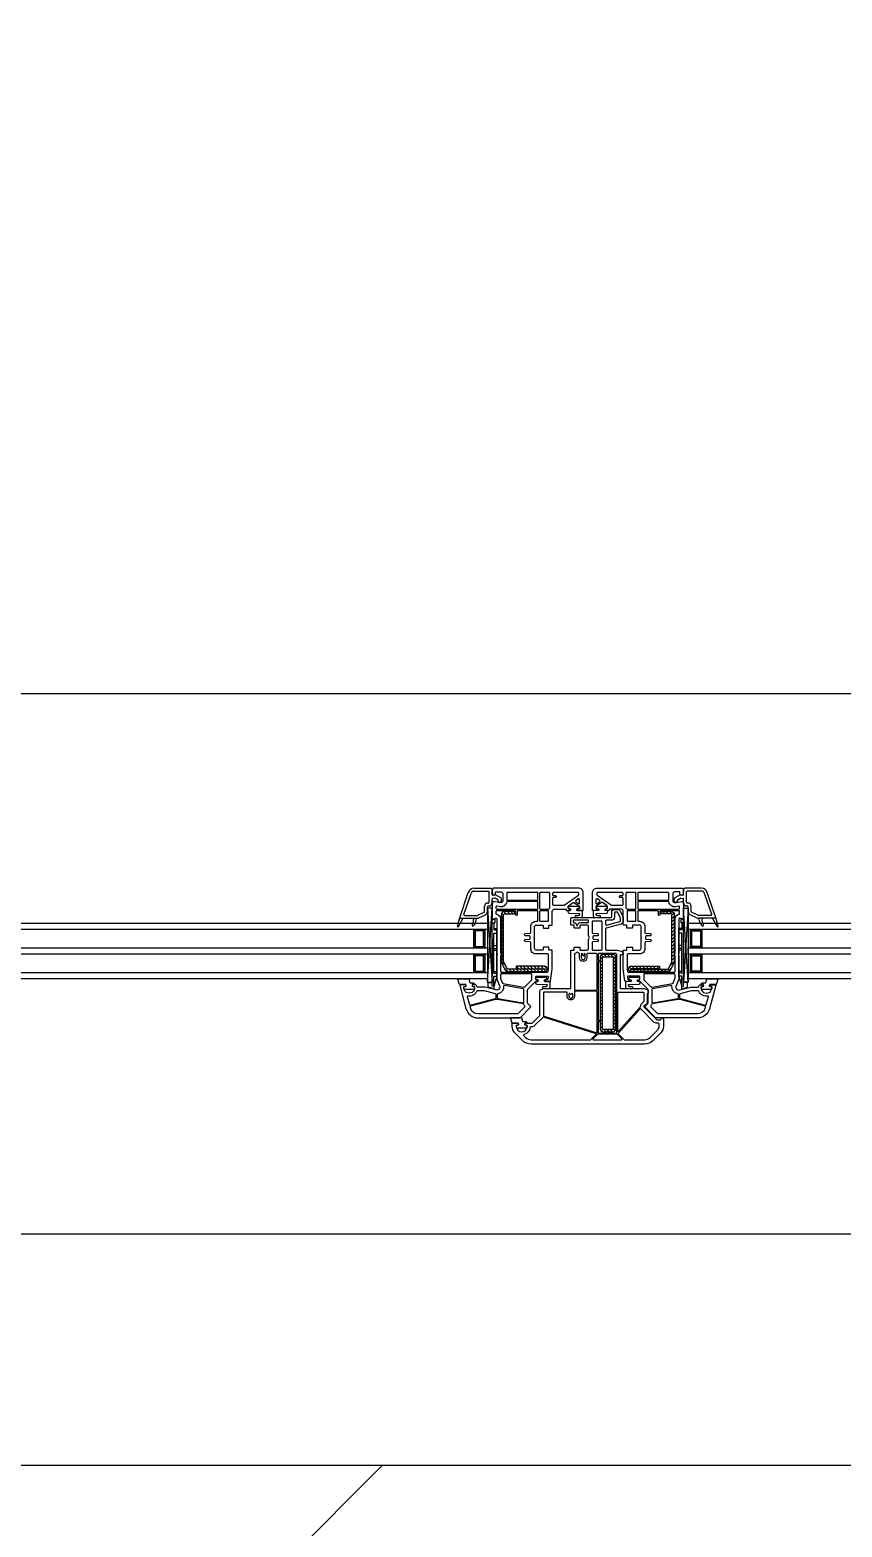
# Model space of a CAD drawing. Header units: millimetres. Extents: x 53645 to 137188, y 78097 to 135533.
# Drawn here: x 80582 to 81108, y 87313 to 88283 of the extents above; entities that cross this region are included whole.
import ezdxf

# ---------------------------------------------------------------- set-up
doc = ezdxf.new("R2010")
doc.units = ezdxf.units.MM
doc.layers.add('GP-POKRITIE1', color=7, linetype='Continuous', lineweight=9)

# ---------------------------------------------------------------- blocks, each defined once
blk = doc.blocks.new('3432')
at = {"color": 0}
for p, q in [((1758.69, 3004.89), (1764.26, 3021.28)), ((1761.44, 3007.05), (1766.06, 3020.67)), ((1767.95, 3022.09), (1777.28, 3022.09)), ((1768.04, 3023.99), (1778.93, 3023.99)), ((1777.78, 3014.89), (1777.78, 3021.59)), ((1778.93, 3023.99), (1779.68, 3023.24)), ((1779.68, 3019.95), (1779.68, 3023.24)), ((1779.68, 3014.59), (1779.68, 3016.91)), ((1781.33, 3017.62), (1780.09, 3017.4)), ((1781.88, 3019.74), (1780.27, 3019.46)), ((1783.43, 3016.54), (1781.67, 3017.56)), ((1785.43, 3017.69), (1781.88, 3019.74)), ((1785.68, 3015.64), (1785.68, 3017.26)), ((1897.68, 3015.64), (1897.68, 3017.26)), ((1897.93, 3017.69), (1901.48, 3019.74)), ((1899.93, 3016.54), (1901.69, 3017.56)), ((1901.48, 3019.74), (1903.09, 3019.46)), ((1902.03, 3017.62), (1903.26, 3017.4)), ((1904.43, 3023.99), (1903.68, 3023.24)), ((1903.68, 3019.95), (1903.68, 3023.24)), ((1903.68, 3014.59), (1903.68, 3016.91)), ((1915.31, 3023.99), (1904.43, 3023.99)), ((1905.58, 3014.89), (1905.58, 3021.59)), ((1915.4, 3022.09), (1906.08, 3022.09)), ((1921.92, 3007.05), (1917.3, 3020.67)), ((1924.66, 3004.89), (1919.1, 3021.28)), ((1770.34, 3006.44), (1774.5, 3008.46)), ((1774.78, 3008.91), (1774.78, 3012.29)), ((1776.68, 3008.91), (1776.68, 3011.99)), ((1776.7, 2963.16), (1779.69, 3011.17)), ((1776.7, 3011.17), (1779.69, 2963.16)), ((1776.88, 3014.39), (1777.28, 3014.39)), ((1777.18, 3012.49), (1777.58, 3012.49)), ((1783.68, 3015.64), (1783.68, 3016.11)), ((1787.16, 3006.71), (1785.97, 3007.89)), ((1788.8, 3007.32), (1787.33, 3008.8)), ((1791.06, 3007.32), (1789.56, 3008.82)), ((1793.33, 3007.32), (1791.83, 3008.82)), ((1794.16, 3008.76), (1794.09, 3008.82)), ((1889.2, 3008.76), (1889.27, 3008.82)), ((1890.03, 3007.32), (1891.53, 3008.82)), ((1892.29, 3007.32), (1893.79, 3008.82)), ((1894.55, 3007.32), (1896.03, 3008.8)), ((1896.2, 3006.71), (1897.39, 3007.89)), ((1899.68, 3015.64), (1899.68, 3016.11)), ((1906.66, 2963.16), (1903.67, 3011.17)), ((1906.66, 3011.17), (1903.67, 2963.16)), ((1906.18, 3012.49), (1905.78, 3012.49)), ((1906.48, 3014.39), (1906.08, 3014.39)), ((1906.68, 3008.91), (1906.68, 3011.99)), ((1908.58, 3008.91), (1908.58, 3012.29)), ((1913.01, 3006.44), (1908.86, 3008.46)), ((1757.25, 2999.5), (1758.69, 3004.87)), ((1757.98, 2999.2), (1760.98, 3004.49)), ((1758.68, 3004.79), (1758.68, 3004.79)), ((1758.98, 3004.49), (1770.13, 3004.49)), ((1761.91, 3006.39), (1770.13, 3006.39)), ((1768.7, 2997.28), (1767.7, 2997.28)), ((1767.79, 3004.32), (1767.79, 3004.49)), ((1768.7, 2996.28), (1768.7, 2997.28)), ((1769.2, 2997.28), (1769.2, 2996.28)), ((1769.23, 3002.47), (1769.59, 3004.49)), ((1770.2, 2997.28), (1770.2, 2996.28)), ((1771.18, 3004.74), (1775.33, 3006.75)), ((1771.2, 2997.28), (1771.2, 2996.28)), ((1772.2, 2997.28), (1772.2, 2996.28)), ((1773.2, 2997.28), (1773.2, 2996.28)), ((1774.2, 2997.28), (1775.2, 2997.28)), ((1774.2, 2996.28), (1774.2, 2997.28)), ((1779.68, 3003.6), (1781.38, 3004.06)), ((1779.68, 2960.64), (1779.68, 3003.6)), ((1779.68, 3001.66), (1781.38, 3001.66)), ((1780.88, 3001.66), (1780.88, 2996.96)), ((1780.88, 2997.96), (1782.68, 2997.96)), ((1781.38, 3004.06), (1781.38, 3001.66)), ((1782.68, 2966.96), (1782.68, 2997.96)), ((1787.16, 3004.44), (1785.66, 3005.94)), ((1787.16, 3002.18), (1785.66, 3003.68)), ((1787.16, 2999.92), (1785.66, 3001.42)), ((1787.16, 2997.65), (1785.66, 2999.15)), ((1896.2, 3004.44), (1897.7, 3005.94)), ((1896.2, 3002.18), (1897.7, 3003.68)), ((1896.2, 2999.92), (1897.7, 3001.42)), ((1896.2, 2997.65), (1897.7, 2999.15)), ((1900.68, 2966.96), (1900.68, 2997.96)), ((1902.48, 2997.96), (1900.68, 2997.96)), ((1901.98, 3004.06), (1901.98, 3001.66)), ((1903.68, 3003.6), (1901.98, 3004.06)), ((1903.68, 3001.66), (1901.98, 3001.66)), ((1902.48, 3001.66), (1902.48, 2996.96)), ((1903.68, 2960.64), (1903.68, 3003.6)), ((1912.18, 3004.74), (1908.03, 3006.75)), ((1909.14, 2997.28), (1908.14, 2997.28)), ((1909.14, 2996.28), (1909.14, 2997.28)), ((1910.14, 2997.28), (1910.14, 2996.28)), ((1911.14, 2997.28), (1911.14, 2996.28)), ((1912.14, 2997.28), (1912.14, 2996.28)), ((1913.14, 2997.28), (1913.14, 2996.28)), ((1921.45, 3006.39), (1913.23, 3006.39)), ((1924.38, 3004.49), (1913.23, 3004.49)), ((1914.13, 3002.47), (1913.77, 3004.49)), ((1914.14, 2997.28), (1914.14, 2996.28)), ((1914.64, 2997.28), (1915.64, 2997.28)), ((1914.64, 2996.28), (1914.64, 2997.28)), ((1915.57, 3004.32), (1915.57, 3004.49)), ((1925.37, 2999.2), (1922.38, 3004.49)), ((1926.11, 2999.5), (1924.67, 3004.87)), ((1924.68, 3004.79), (1924.68, 3004.79)), ((1768.7, 2996.28), (1767.7, 2996.28)), ((1768.7, 2996.28), (1767.7, 2996.28)), ((1768.7, 2995.28), (1767.7, 2995.28)), ((1768.7, 2994.28), (1767.7, 2994.28)), ((1768.7, 2993.28), (1767.7, 2993.28)), ((1768.7, 2992.28), (1767.7, 2992.28)), ((1768.7, 2991.28), (1767.7, 2991.28)), ((1768.7, 2990.28), (1767.7, 2990.28)), ((1768.7, 2989.28), (1767.7, 2989.28)), ((1768.7, 2988.28), (1767.7, 2988.28)), ((1774.2, 2996.28), (1775.2, 2996.28)), ((1774.2, 2996.28), (1775.2, 2996.28)), ((1774.2, 2995.28), (1775.2, 2995.28)), ((1774.2, 2994.28), (1775.2, 2994.28)), ((1774.2, 2993.28), (1775.2, 2993.28)), ((1774.2, 2992.28), (1775.2, 2992.28)), ((1774.2, 2991.28), (1775.2, 2991.28)), ((1774.2, 2990.28), (1775.2, 2990.28)), ((1774.2, 2989.28), (1775.2, 2989.28)), ((1774.2, 2988.28), (1775.2, 2988.28)), ((1779.68, 2991.19), (1779.68, 2966.99)), ((1780.88, 2996.96), (1782.68, 2996.96)), ((1780.88, 2994.96), (1782.68, 2994.96)), ((1780.88, 2968.96), (1780.88, 2994.96)), ((1787.16, 2995.39), (1785.66, 2996.89)), ((1787.16, 2993.13), (1785.66, 2994.63)), ((1787.16, 2990.87), (1785.66, 2992.37)), ((1787.16, 2988.6), (1785.66, 2990.1)), ((1787.16, 2986.34), (1785.66, 2987.84)), ((1896.2, 2995.39), (1897.7, 2996.89)), ((1896.2, 2993.13), (1897.7, 2994.63)), ((1896.2, 2990.87), (1897.7, 2992.37)), ((1896.2, 2988.6), (1897.7, 2990.1)), ((1896.2, 2986.34), (1897.7, 2987.84)), ((1902.48, 2996.96), (1900.68, 2996.96)), ((1902.48, 2994.96), (1900.68, 2994.96)), ((1902.48, 2968.96), (1902.48, 2994.96)), ((1903.68, 2991.19), (1903.68, 2966.99)), ((1909.14, 2996.28), (1908.14, 2996.28)), ((1909.14, 2996.28), (1908.14, 2996.28)), ((1909.14, 2995.28), (1908.14, 2995.28)), ((1909.14, 2994.28), (1908.14, 2994.28)), ((1909.14, 2993.28), (1908.14, 2993.28)), ((1909.14, 2992.28), (1908.14, 2992.28)), ((1909.14, 2991.28), (1908.14, 2991.28)), ((1909.14, 2990.28), (1908.14, 2990.28)), ((1909.14, 2989.28), (1908.14, 2989.28)), ((1909.14, 2988.28), (1908.14, 2988.28)), ((1914.64, 2996.28), (1915.64, 2996.28)), ((1914.64, 2996.28), (1915.64, 2996.28)), ((1914.64, 2995.28), (1915.64, 2995.28)), ((1914.64, 2994.28), (1915.64, 2994.28)), ((1914.64, 2993.28), (1915.64, 2993.28)), ((1914.64, 2992.28), (1915.64, 2992.28)), ((1914.64, 2991.28), (1915.64, 2991.28)), ((1914.64, 2990.28), (1915.64, 2990.28)), ((1914.64, 2989.28), (1915.64, 2989.28)), ((1914.64, 2988.28), (1915.64, 2988.28)), ((1768.7, 2987.28), (1767.7, 2987.28)), ((1768.7, 2986.28), (1767.7, 2986.28)), ((1768.7, 2981.28), (1767.7, 2981.28)), ((1768.7, 2980.28), (1767.7, 2980.28)), ((1768.7, 2980.28), (1767.7, 2980.28)), ((1768.7, 2979.28), (1767.7, 2979.28)), ((1768.7, 2978.28), (1767.7, 2978.28)), ((1768.7, 2986.28), (1768.7, 2985.28)), ((1768.7, 2980.28), (1768.7, 2981.28)), ((1769.2, 2986.28), (1769.2, 2985.28)), ((1769.2, 2981.28), (1769.2, 2980.28)), ((1770.2, 2986.28), (1770.2, 2985.28)), ((1770.2, 2981.28), (1770.2, 2980.28)), ((1771.2, 2986.28), (1771.2, 2985.28)), ((1771.2, 2981.28), (1771.2, 2980.28)), ((1772.2, 2986.28), (1772.2, 2985.28)), ((1772.2, 2981.28), (1772.2, 2980.28)), ((1773.2, 2986.28), (1773.2, 2985.28)), ((1773.2, 2981.28), (1773.2, 2980.28)), ((1774.2, 2987.28), (1775.2, 2987.28)), ((1774.2, 2986.28), (1774.2, 2985.28)), ((1774.2, 2986.28), (1775.2, 2986.28)), ((1774.2, 2981.28), (1775.2, 2981.28)), ((1774.2, 2980.28), (1774.2, 2981.28)), ((1774.2, 2980.28), (1775.2, 2980.28)), ((1774.2, 2980.28), (1775.2, 2980.28)), ((1774.2, 2979.28), (1775.2, 2979.28)), ((1774.2, 2978.28), (1775.2, 2978.28)), ((1780.88, 2986.96), (1782.68, 2986.96)), ((1780.88, 2984.96), (1782.68, 2984.96)), ((1780.88, 2983.96), (1782.68, 2983.96)), ((1787.16, 2984.08), (1785.66, 2985.58)), ((1787.16, 2981.82), (1785.66, 2983.32)), ((1787.16, 2979.55), (1785.66, 2981.05)), ((1787.16, 2977.29), (1785.66, 2978.79)), ((1851.19, 2977.94), (1849.69, 2979.44)), ((1851.7, 2979.55), (1850.41, 2980.84)), ((1853.82, 2979.55), (1852.32, 2981.05)), ((1855.94, 2979.55), (1854.44, 2981.05)), ((1858.06, 2979.55), (1856.56, 2981.05)), ((1859.69, 2977.93), (1858.19, 2979.43)), ((1859.54, 2980.19), (1858.83, 2980.91)), ((1896.2, 2984.08), (1897.7, 2985.58)), ((1896.2, 2981.82), (1897.7, 2983.32)), ((1896.2, 2979.55), (1897.7, 2981.05)), ((1896.2, 2977.29), (1897.7, 2978.79)), ((1902.48, 2986.96), (1900.68, 2986.96)), ((1902.48, 2984.96), (1900.68, 2984.96)), ((1902.48, 2983.96), (1900.68, 2983.96)), ((1909.14, 2987.28), (1908.14, 2987.28)), ((1909.14, 2986.28), (1908.14, 2986.28)), ((1909.14, 2981.28), (1908.14, 2981.28)), ((1909.14, 2980.28), (1908.14, 2980.28)), ((1909.14, 2980.28), (1908.14, 2980.28)), ((1909.14, 2979.28), (1908.14, 2979.28)), ((1909.14, 2978.28), (1908.14, 2978.28)), ((1909.14, 2986.28), (1909.14, 2985.28)), ((1909.14, 2980.28), (1909.14, 2981.28)), ((1910.14, 2986.28), (1910.14, 2985.28)), ((1910.14, 2981.28), (1910.14, 2980.28)), ((1911.14, 2986.28), (1911.14, 2985.28)), ((1911.14, 2981.28), (1911.14, 2980.28)), ((1912.14, 2986.28), (1912.14, 2985.28)), ((1912.14, 2981.28), (1912.14, 2980.28)), ((1913.14, 2986.28), (1913.14, 2985.28)), ((1913.14, 2981.28), (1913.14, 2980.28)), ((1914.14, 2986.28), (1914.14, 2985.28)), ((1914.14, 2981.28), (1914.14, 2980.28)), ((1914.64, 2987.28), (1915.64, 2987.28)), ((1914.64, 2986.28), (1914.64, 2985.28)), ((1914.64, 2986.28), (1915.64, 2986.28)), ((1914.64, 2981.28), (1915.64, 2981.28)), ((1914.64, 2980.28), (1914.64, 2981.28)), ((1914.64, 2980.28), (1915.64, 2980.28)), ((1914.64, 2980.28), (1915.64, 2980.28)), ((1914.64, 2979.28), (1915.64, 2979.28)), ((1914.64, 2978.28), (1915.64, 2978.28)), ((1768.7, 2977.28), (1767.7, 2977.28)), ((1768.7, 2976.28), (1767.7, 2976.28)), ((1768.7, 2975.28), (1767.7, 2975.28)), ((1768.7, 2974.28), (1767.7, 2974.28)), ((1768.7, 2973.28), (1767.7, 2973.28)), ((1768.7, 2972.28), (1767.7, 2972.28)), ((1768.7, 2971.28), (1767.7, 2971.28)), ((1768.7, 2970.28), (1767.7, 2970.28)), ((1768.7, 2970.28), (1768.7, 2969.28)), ((1769.2, 2970.28), (1769.2, 2969.28)), ((1770.2, 2970.28), (1770.2, 2969.28)), ((1771.2, 2970.28), (1771.2, 2969.28)), ((1772.2, 2970.28), (1772.2, 2969.28)), ((1773.2, 2970.28), (1773.2, 2969.28)), ((1774.2, 2977.28), (1775.2, 2977.28)), ((1774.2, 2976.28), (1775.2, 2976.28)), ((1774.2, 2975.28), (1775.2, 2975.28)), ((1774.2, 2974.28), (1775.2, 2974.28)), ((1774.2, 2973.28), (1775.2, 2973.28)), ((1774.2, 2972.28), (1775.2, 2972.28)), ((1774.2, 2971.28), (1775.2, 2971.28)), ((1774.2, 2970.28), (1774.2, 2969.28)), ((1774.2, 2970.28), (1775.2, 2970.28)), ((1780.88, 2969.96), (1782.68, 2969.96)), ((1780.88, 2968.96), (1780.88, 2969.56)), ((1780.88, 2968.96), (1782.68, 2968.96)), ((1788.51, 2973.68), (1785.66, 2976.53)), ((1789.9, 2970.02), (1787.42, 2972.51)), ((1792.16, 2970.02), (1790.66, 2971.52)), ((1794.42, 2970.02), (1792.92, 2971.52)), ((1796.69, 2970.02), (1795.19, 2971.52)), ((1797.1, 2971.87), (1795.52, 2973.45)), ((1798.95, 2970.02), (1797.45, 2971.52)), ((1799.37, 2971.87), (1797.79, 2973.45)), ((1801.21, 2970.02), (1799.71, 2971.52)), ((1801.63, 2971.87), (1800.05, 2973.45)), ((1803.47, 2970.02), (1801.97, 2971.52)), ((1803.89, 2971.87), (1802.31, 2973.45)), ((1805.74, 2970.02), (1804.24, 2971.52)), ((1806.15, 2971.87), (1804.57, 2973.45)), ((1808, 2970.02), (1806.5, 2971.52)), ((1808.42, 2971.87), (1806.84, 2973.45)), ((1810.26, 2970.02), (1808.76, 2971.52)), ((1810.68, 2971.87), (1809.1, 2973.45)), ((1812.52, 2970.02), (1811.02, 2971.52)), ((1812.94, 2971.87), (1811.36, 2973.45)), ((1814.57, 2970.24), (1813.29, 2971.52)), ((1815.3, 2971.77), (1813.63, 2973.45)), ((1851.19, 2975.82), (1849.69, 2977.32)), ((1851.19, 2973.7), (1849.69, 2975.2)), ((1851.19, 2971.58), (1849.69, 2973.08)), ((1851.19, 2969.46), (1849.69, 2970.96)), ((1851.19, 2967.33), (1849.69, 2968.83)), ((1859.69, 2975.8), (1858.19, 2977.3)), ((1859.69, 2973.68), (1858.19, 2975.18)), ((1859.69, 2971.56), (1858.19, 2973.06)), ((1859.69, 2969.44), (1858.19, 2970.94)), ((1859.69, 2967.32), (1858.19, 2968.82)), ((1868.05, 2971.77), (1869.73, 2973.45)), ((1868.78, 2970.24), (1870.07, 2971.52)), ((1870.41, 2971.87), (1871.99, 2973.45)), ((1870.83, 2970.02), (1872.33, 2971.52)), ((1872.68, 2971.87), (1874.26, 2973.45)), ((1873.09, 2970.02), (1874.59, 2971.52)), ((1874.94, 2971.87), (1876.52, 2973.45)), ((1875.36, 2970.02), (1876.86, 2971.52)), ((1877.2, 2971.87), (1878.78, 2973.45)), ((1877.62, 2970.02), (1879.12, 2971.52)), ((1879.47, 2971.87), (1881.04, 2973.45)), ((1879.88, 2970.02), (1881.38, 2971.52)), ((1881.73, 2971.87), (1883.31, 2973.45)), ((1882.14, 2970.02), (1883.64, 2971.52)), ((1883.99, 2971.87), (1885.57, 2973.45)), ((1884.41, 2970.02), (1885.91, 2971.52)), ((1886.25, 2971.87), (1887.83, 2973.45)), ((1886.67, 2970.02), (1888.17, 2971.52)), ((1888.93, 2970.02), (1890.43, 2971.52)), ((1891.2, 2970.02), (1892.7, 2971.52)), ((1893.46, 2970.02), (1895.94, 2972.51)), ((1894.85, 2973.68), (1897.7, 2976.53)), ((1902.48, 2969.96), (1900.68, 2969.96)), ((1902.48, 2968.96), (1900.68, 2968.96)), ((1902.48, 2968.96), (1902.48, 2969.56)), ((1909.14, 2977.28), (1908.14, 2977.28)), ((1909.14, 2976.28), (1908.14, 2976.28)), ((1909.14, 2975.28), (1908.14, 2975.28)), ((1909.14, 2974.28), (1908.14, 2974.28)), ((1909.14, 2973.28), (1908.14, 2973.28)), ((1909.14, 2972.28), (1908.14, 2972.28)), ((1909.14, 2971.28), (1908.14, 2971.28)), ((1909.14, 2970.28), (1908.14, 2970.28)), ((1909.14, 2970.28), (1909.14, 2969.28)), ((1910.14, 2970.28), (1910.14, 2969.28)), ((1911.14, 2970.28), (1911.14, 2969.28)), ((1912.14, 2970.28), (1912.14, 2969.28)), ((1913.14, 2970.28), (1913.14, 2969.28)), ((1914.14, 2970.28), (1914.14, 2969.28)), ((1914.64, 2977.28), (1915.64, 2977.28)), ((1914.64, 2976.28), (1915.64, 2976.28)), ((1914.64, 2975.28), (1915.64, 2975.28)), ((1914.64, 2974.28), (1915.64, 2974.28)), ((1914.64, 2973.28), (1915.64, 2973.28)), ((1914.64, 2972.28), (1915.64, 2972.28)), ((1914.64, 2971.28), (1915.64, 2971.28)), ((1914.64, 2970.28), (1914.64, 2969.28)), ((1914.64, 2970.28), (1915.64, 2970.28)), ((1777.12, 2959.82), (1777.12, 2962.87)), ((1777.12, 2962.87), (1779.68, 2962.87)), ((1779.68, 2959.14), (1777.12, 2959.82)), ((1779.68, 2964.96), (1780.88, 2964.96)), ((1780.88, 2960.36), (1779.68, 2960.64)), ((1779.68, 2958.85), (1779.68, 2959.14)), ((1780.88, 2958.51), (1779.68, 2958.85)), ((1780.88, 2960.36), (1780.88, 2966.96)), ((1780.88, 2966.96), (1782.68, 2966.96)), ((1782.68, 2966.96), (1780.88, 2960.36)), ((1780.88, 2960.64), (1780.88, 2966.96)), ((1780.88, 2960.38), (1780.88, 2958.51)), ((1851.19, 2965.21), (1849.69, 2966.71)), ((1851.19, 2963.09), (1849.69, 2964.59)), ((1851.19, 2960.97), (1849.69, 2962.47)), ((1851.19, 2958.85), (1849.69, 2960.35)), ((1859.69, 2965.2), (1858.19, 2966.7)), ((1859.69, 2963.08), (1858.19, 2964.58)), ((1859.69, 2960.96), (1858.19, 2962.46)), ((1859.69, 2958.83), (1858.19, 2960.33)), ((1900.68, 2966.96), (1902.48, 2960.36)), ((1902.48, 2966.96), (1900.68, 2966.96)), ((1902.47, 2960.38), (1902.47, 2958.51)), ((1902.47, 2958.51), (1903.68, 2958.85)), ((1902.48, 2960.64), (1902.48, 2966.96)), ((1902.48, 2960.36), (1902.48, 2966.96)), ((1903.68, 2964.96), (1902.48, 2964.96)), ((1902.48, 2960.36), (1903.68, 2960.64)), ((1906.24, 2962.87), (1903.68, 2962.87)), ((1903.68, 2959.14), (1906.24, 2959.82)), ((1903.68, 2958.85), (1903.68, 2959.14)), ((1906.24, 2959.82), (1906.24, 2962.87)), ((1851.19, 2956.73), (1849.69, 2958.23)), ((1851.19, 2954.61), (1849.69, 2956.11)), ((1851.19, 2952.48), (1849.69, 2953.98)), ((1851.19, 2950.36), (1849.69, 2951.86)), ((1851.19, 2948.24), (1849.69, 2949.74)), ((1859.69, 2956.71), (1858.19, 2958.21)), ((1859.69, 2954.59), (1858.19, 2956.09)), ((1859.69, 2952.47), (1858.19, 2953.97)), ((1859.69, 2950.35), (1858.19, 2951.85)), ((1859.69, 2948.23), (1858.19, 2949.73)), ((1851.19, 2946.12), (1849.69, 2947.62)), ((1851.19, 2944), (1849.69, 2945.5)), ((1851.19, 2941.88), (1849.69, 2943.38)), ((1851.19, 2939.76), (1849.69, 2941.26)), ((1851.19, 2937.64), (1849.69, 2939.14)), ((1859.69, 2946.11), (1858.19, 2947.61)), ((1859.69, 2943.98), (1858.19, 2945.48)), ((1859.69, 2941.86), (1858.19, 2943.36)), ((1859.69, 2939.74), (1858.19, 2941.24)), ((1859.69, 2937.62), (1858.19, 2939.12)), ((1851.19, 2935.51), (1849.69, 2937.01)), ((1851.19, 2933.39), (1849.69, 2934.89)), ((1851.41, 2931.05), (1849.69, 2932.77)), ((1853.53, 2931.05), (1852.03, 2932.55)), ((1854.44, 2932.26), (1854.15, 2932.55)), ((1855.65, 2931.05), (1854.94, 2931.76)), ((1857.77, 2931.05), (1856.27, 2932.55)), ((1859.69, 2935.5), (1858.19, 2937)), ((1859.69, 2933.38), (1858.19, 2934.88)), ((1859.35, 2931.6), (1858.19, 2932.76))]:
    blk.add_line(p, q, dxfattribs=at)
blk.add_lwpolyline([(3899.68, 3399.97), (4049.68, 3399.97), (4049.68, 2799.97), (4049.68, 2649.97), (0, 2649.97)], dxfattribs=at)
for points in [[(2749.68, 3150), (949.68, 3150), (949.68, 2800), (2749.68, 2800)], [(1776.7, 2965.17), (1776.7, 2963.16), (1779.69, 2963.16), (1779.69, 3011.17), (1776.7, 3011.17)], [(1906.66, 2965.17), (1906.66, 2963.16), (1903.67, 2963.16), (1903.67, 3011.17), (1906.66, 3011.17)], [(1776.68, 2997.28), (1049.54, 2997.28), (1049.54, 3001.28), (1776.68, 3001.28)], [(1775.2, 2997.28), (1767.7, 2997.28), (1767.7, 2985.28), (1775.2, 2985.28)], [(2649.68, 2997.28), (1906.66, 2997.28), (1906.66, 3001.28), (2649.68, 3001.28)], [(1908.14, 2997.28), (1915.64, 2997.28), (1915.64, 2985.28), (1908.14, 2985.28)], [(1774.2, 2996.28), (1768.7, 2996.28), (1768.7, 2986.28), (1774.2, 2986.28)], [(1909.14, 2996.28), (1914.64, 2996.28), (1914.64, 2986.28), (1909.14, 2986.28)], [(1776.68, 2981.28), (1049.54, 2981.28), (1049.54, 2985.28), (1776.68, 2985.28)], [(1775.2, 2981.28), (1767.7, 2981.28), (1767.7, 2969.28), (1775.2, 2969.28)], [(1774.2, 2980.28), (1768.7, 2980.28), (1768.7, 2970.28), (1774.2, 2970.28)], [(2649.68, 2981.28), (1906.66, 2981.28), (1906.66, 2985.28), (2649.68, 2985.28)], [(1908.14, 2981.28), (1915.64, 2981.28), (1915.64, 2969.28), (1908.14, 2969.28)], [(1909.14, 2980.28), (1914.64, 2980.28), (1914.64, 2970.28), (1909.14, 2970.28)], [(1776.68, 2965.28), (1049.54, 2965.28), (1049.54, 2969.28), (1776.68, 2969.28)], [(2649.68, 2965.28), (1906.66, 2965.28), (1906.66, 2969.28), (2649.68, 2969.28)]]:
    blk.add_lwpolyline(points, close=True, dxfattribs=at)
for points in [[(1780.43, 3023.99), (1779.68, 3023.24), (1779.68, 3022.74), (1779.86, 3019.96, 0.446275), (1780.45, 3019.5), (1781.57, 3019.7, 0.36397), (1781.98, 3020.19), (1781.98, 3021.19, -0.414214), (1782.48, 3021.69), (1785.18, 3021.69, -0.414214), (1786.68, 3020.19), (1786.68, 3015.42), (1785.68, 3014.42), (1780.46, 3015.48, 0.454146), (1779.86, 3015.03), (1779.68, 3012.4, 0.016582), (1779.68, 3012.2), (1779.68, 3004.29, 0.493145), (1780.06, 3004), (1782.05, 3004.54, -0.493145), (1782.68, 3004.06), (1782.68, 2981.71, 0.201513), (1782.83, 2981.35, -0.420084), (1782.83, 2980.64, 0.201513), (1782.68, 2980.28), (1782.68, 2964.99), (1784.51, 2960.79, -0.628383), (1782.16, 2958.06), (1774.95, 2959.99), (1770.18, 2959.99, -0.414214), (1769.68, 2960.49, 0.414214), (1768.68, 2961.49), (1767.03, 2961.49), (1766.86, 2961.19, 0.57735), (1767.38, 2960.29), (1767.81, 2960.29, -0.38517), (1768.31, 2959.84, -1.105542), (1761.35, 2959.84, -0.38517), (1761.84, 2960.29), (1762.28, 2960.29, 0.57735), (1762.8, 2961.19), (1762.62, 2961.49), (1758.98, 2961.49, 0.493145), (1758.69, 2961.12), (1762.76, 2945.92, 0.339454), (1770.49, 2939.99), (1797.26, 2939.99, 0.198912), (1797.97, 2940.29), (1804.53, 2946.85, 0.414214), (1804.53, 2947.55), (1802.82, 2949.26, -0.198912), (1802.68, 2949.62), (1802.68, 2958.29, -0.198912), (1802.82, 2958.64), (1807.53, 2963.35, -0.198912), (1807.89, 2963.49), (1809.32, 2963.49), (1809.5, 2963.79, 0.57735), (1808.98, 2964.69), (1808.48, 2964.69, -0.414214), (1807.98, 2965.19), (1807.98, 2966.59, -0.414214), (1808.48, 2967.09), (1815.47, 2967.09, -0.455633), (1815.96, 2966.52), (1815.77, 2965.12, -0.373972), (1815.27, 2964.69), (1814.08, 2964.69, 0.57735), (1813.56, 2963.79), (1813.73, 2963.49), (1817.12, 2963.49, 0.373885), (1817.61, 2963.92), (1818.68, 2971.49), (1818.68, 2983.59, 0.414214), (1818.38, 2983.89), (1816.78, 2983.89, -0.414214), (1816.48, 2984.19), (1816.48, 2985.59, 0.414214), (1816.18, 2985.89), (1813.08, 2985.89, 0.414214), (1812.78, 2985.59), (1812.78, 2984.39, -0.414214), (1812.28, 2983.89), (1808.18, 2983.89, -0.414214), (1807.18, 2984.89), (1807.18, 2991.28, 0.201513), (1807.03, 2991.64, -0.420084), (1807.03, 2992.35, 0.201513), (1807.18, 2992.71), (1807.18, 2999.09, -0.414214), (1808.18, 3000.09), (1812.28, 3000.09, -0.414214), (1812.78, 2999.59), (1812.78, 2998.39, 0.414214), (1813.08, 2998.09), (1816.18, 2998.09, 0.414214), (1816.48, 2998.39), (1816.48, 2999.79, -0.414214), (1816.78, 3000.09), (1818.38, 3000.09, 0.414214), (1818.68, 3000.39), (1818.68, 3008.99, -0.414214), (1820.18, 3010.49), (1827.18, 3010.49, -0.414214), (1827.68, 3009.99, 0.414214), (1828.18, 3009.49), (1830.32, 3009.49), (1830.5, 3009.79, 0.57735), (1829.98, 3010.69), (1829.48, 3010.69, -0.414214), (1828.98, 3011.19), (1828.98, 3012.17, -0.244698), (1829.19, 3012.58), (1832.24, 3014.71, -0.315299), (1832.82, 3014.71), (1836.17, 3012.37, -0.244698), (1836.38, 3011.96), (1836.38, 3011.19, -0.414214), (1835.88, 3010.69), (1835.08, 3010.69, 0.57735), (1834.56, 3009.79), (1834.73, 3009.49), (1838.38, 3009.49, 0.414214), (1838.68, 3009.79), (1838.68, 3020.99, 0.414214), (1835.68, 3023.99)], [(1789.68, 3021.19, 0.414214), (1789.18, 3020.69), (1789.18, 3016.69, 0.414214), (1789.68, 3016.19), (1808.88, 3016.19, 0.414214), (1809.38, 3016.69), (1809.38, 3020.69, 0.414214), (1808.88, 3021.19)], [(1810.98, 3021.19, 0.414214), (1810.48, 3020.69), (1810.48, 3010.99, 0.414214), (1810.98, 3010.49), (1816.15, 3010.49, 0.284915), (1816.6, 3010.77, -0.045769), (1816.98, 3011.39, 0.162278), (1817.08, 3011.69), (1817.08, 3020.69, 0.414214), (1816.58, 3021.19)], [(1819.38, 3021.19, 0.414214), (1818.88, 3020.69), (1818.88, 3019.69, 0.414214), (1819.38, 3019.19), (1820.68, 3019.19, -0.414214), (1821.18, 3018.69), (1821.18, 3018.49, -0.414214), (1820.68, 3017.99), (1819.38, 3017.99, 0.414214), (1818.88, 3017.49), (1818.88, 3013.48, 0.436376), (1819.42, 3012.98, -0.01877), (1819.68, 3012.99), (1826.14, 3012.99, 0.153915), (1826.43, 3013.08), (1835.67, 3019.55, 0.244698), (1835.88, 3019.96), (1835.88, 3020.69, 0.414214), (1835.38, 3021.19)], [(1833.98, 3015.93, 0.520567), (1833.98, 3015.11), (1835.59, 3013.99, 0.606815), (1836.38, 3014.4), (1836.38, 3016.65, 0.606815), (1835.59, 3017.06)], [(1902.93, 3023.99), (1903.68, 3023.24), (1903.68, 3022.74), (1903.49, 3019.96, -0.446275), (1902.91, 3019.5), (1901.79, 3019.7, -0.36397), (1901.38, 3020.19), (1901.38, 3021.19, 0.414214), (1900.88, 3021.69), (1898.18, 3021.69, 0.414214), (1896.68, 3020.19), (1896.68, 3015.42), (1897.68, 3014.42), (1902.9, 3015.48, -0.454146), (1903.5, 3015.03), (1903.67, 3012.4, -0.016582), (1903.68, 3012.2), (1903.68, 3004.29, -0.493145), (1903.3, 3004), (1901.31, 3004.54, 0.493145), (1900.68, 3004.06), (1900.68, 2981.71, -0.201513), (1900.53, 2981.35, 0.420084), (1900.53, 2980.64, -0.201513), (1900.68, 2980.28), (1900.68, 2964.99), (1898.84, 2960.79, 0.628383), (1901.2, 2958.06), (1908.41, 2959.99), (1913.18, 2959.99, 0.414214), (1913.68, 2960.49, -0.414214), (1914.68, 2961.49), (1916.32, 2961.49), (1916.5, 2961.19, -0.57735), (1915.98, 2960.29), (1915.54, 2960.29, 0.38517), (1915.05, 2959.84, 1.105542), (1922.01, 2959.84, 0.38517), (1921.51, 2960.29), (1921.08, 2960.29, -0.57735), (1920.56, 2961.19), (1920.73, 2961.49), (1924.38, 2961.49, -0.493145), (1924.67, 2961.12), (1920.6, 2945.92, -0.339454), (1912.87, 2939.99), (1886.09, 2939.99, -0.198912), (1885.38, 2940.29), (1878.82, 2946.85, -0.414214), (1878.82, 2947.55), (1880.53, 2949.26, 0.198912), (1880.68, 2949.62), (1880.68, 2958.29, 0.198912), (1880.53, 2958.64), (1875.82, 2963.35, 0.198912), (1875.47, 2963.49), (1874.03, 2963.49), (1873.86, 2963.79, -0.57735), (1874.38, 2964.69), (1874.88, 2964.69, 0.414214), (1875.38, 2965.19), (1875.38, 2966.59, 0.414214), (1874.88, 2967.09), (1867.89, 2967.09, 0.455633), (1867.39, 2966.52), (1867.59, 2965.12, 0.373972), (1868.09, 2964.69), (1869.28, 2964.69, -0.57735), (1869.8, 2963.79), (1869.62, 2963.49), (1866.24, 2963.49, -0.373885), (1865.74, 2963.92), (1864.68, 2971.49), (1864.68, 2983.59, -0.414214), (1864.98, 2983.89), (1866.58, 2983.89, 0.414214), (1866.88, 2984.19), (1866.88, 2985.59, -0.414214), (1867.18, 2985.89), (1870.28, 2985.89, -0.414214), (1870.58, 2985.59), (1870.58, 2984.39, 0.414214), (1871.08, 2983.89), (1875.18, 2983.89, 0.414214), (1876.18, 2984.89), (1876.18, 2991.28, -0.201513), (1876.33, 2991.64, 0.420084), (1876.33, 2992.35, -0.201513), (1876.18, 2992.71), (1876.18, 2999.09, 0.414214), (1875.18, 3000.09), (1871.08, 3000.09, 0.414214), (1870.58, 2999.59), (1870.58, 2998.39, -0.414214), (1870.28, 2998.09), (1867.18, 2998.09, -0.414214), (1866.88, 2998.39), (1866.88, 2999.79, 0.414214), (1866.58, 3000.09), (1864.98, 3000.09, -0.414214), (1864.68, 3000.39), (1864.68, 3008.99, 0.414214), (1863.18, 3010.49), (1856.18, 3010.49, 0.414214), (1855.68, 3009.99, -0.414214), (1855.18, 3009.49), (1853.03, 3009.49), (1852.86, 3009.79, -0.57735), (1853.38, 3010.69), (1853.88, 3010.69, 0.414214), (1854.38, 3011.19), (1854.38, 3012.17, 0.244698), (1854.16, 3012.58), (1851.11, 3014.71, 0.315299), (1850.54, 3014.71), (1847.19, 3012.37, 0.244698), (1846.98, 3011.96), (1846.98, 3011.19, 0.414214), (1847.48, 3010.69), (1848.28, 3010.69, -0.57735), (1848.8, 3009.79), (1848.62, 3009.49), (1844.98, 3009.49, -0.414214), (1844.68, 3009.79), (1844.68, 3020.99, -0.414214), (1847.68, 3023.99)], [(1847.76, 3017.06, 0.606815), (1846.98, 3016.65), (1846.98, 3014.4, 0.606815), (1847.76, 3013.99), (1849.37, 3015.11, 0.520567), (1849.37, 3015.93)], [(1847.98, 3021.19, 0.414214), (1847.48, 3020.69), (1847.48, 3019.96, 0.244698), (1847.69, 3019.55), (1856.92, 3013.08, 0.153915), (1857.21, 3012.99), (1863.68, 3012.99, -0.01877), (1863.94, 3012.98, 0.436376), (1864.48, 3013.48), (1864.48, 3017.49, 0.414214), (1863.98, 3017.99), (1862.68, 3017.99, -0.414214), (1862.18, 3018.49), (1862.18, 3018.69, -0.414214), (1862.68, 3019.19), (1863.98, 3019.19, 0.414214), (1864.48, 3019.69), (1864.48, 3020.69, 0.414214), (1863.98, 3021.19)], [(1866.78, 3021.19, 0.414214), (1866.28, 3020.69), (1866.28, 3011.69, 0.162278), (1866.38, 3011.39, -0.045769), (1866.76, 3010.77, 0.284915), (1867.21, 3010.49), (1872.38, 3010.49, 0.414214), (1872.88, 3010.99), (1872.88, 3020.69, 0.414214), (1872.38, 3021.19)], [(1874.48, 3021.19, 0.414214), (1873.98, 3020.69), (1873.98, 3016.69, 0.414214), (1874.48, 3016.19), (1893.68, 3016.19, 0.414214), (1894.18, 3016.69), (1894.18, 3020.69, 0.414214), (1893.68, 3021.19)], [(1789.65, 3015.49, 0.372896), (1789.15, 3015.07, -0.161969), (1788.45, 3013.65), (1787.45, 3012.65, -0.251647), (1785.18, 3011.97), (1782.78, 3012.46, 0.4743), (1782.18, 3011.97), (1782.18, 3010.99, 0.414214), (1782.68, 3010.49), (1808.88, 3010.49, 0.414214), (1809.38, 3010.99), (1809.38, 3014.99, 0.414214), (1808.88, 3015.49)], [(1796.48, 3009.39, 0.414214), (1795.98, 3008.89), (1795.98, 3006.89, -1), (1794.98, 3006.89), (1794.98, 3008.89, 0.414214), (1794.48, 3009.39), (1782.68, 3009.39, 0.414214), (1782.18, 3008.89), (1782.18, 3007.6, 0.387795), (1782.63, 3007.1, -0.387795), (1785.18, 3004.32), (1785.18, 2982.3, -0.229416), (1785.18, 2979.69), (1785.18, 2970.09, 0.414214), (1785.68, 2969.59), (1815.45, 2969.59, 0.373972), (1815.95, 2970.02), (1816.17, 2971.63, 0.034844), (1816.18, 2971.7), (1816.18, 2980.89, 0.414214), (1815.68, 2981.39), (1808.18, 2981.39, -0.414214), (1804.68, 2984.89), (1804.68, 2988.71, 0.39896), (1804.2, 2989.21), (1801.15, 2989.37, -0.39896), (1800.68, 2989.87), (1800.68, 2990.3, -0.39896), (1801.15, 2990.8), (1803.95, 2990.95, 0.442836), (1804.41, 2991.52, -0.074681), (1804.41, 2992.47, 0.442836), (1803.95, 2993.04), (1801.15, 2993.19, -0.39896), (1800.68, 2993.69), (1800.68, 2994.12, -0.39896), (1801.15, 2994.62), (1804.2, 2994.78, 0.39896), (1804.68, 2995.28), (1804.68, 2999.09, -0.414214), (1808.18, 3002.59), (1808.88, 3002.59, 0.414214), (1809.38, 3003.09), (1809.38, 3008.89, 0.414214), (1808.88, 3009.39)], [(1785.66, 3006.82), (1785.66, 2976.5, 0.116434), (1785.87, 2975.6), (1788.1, 2971.13, 0.284079), (1789.89, 2970.02), (1813.8, 2970.02, 0.414214), (1815.3, 2971.52), (1815.3, 2971.95, 0.414214), (1813.8, 2973.45), (1795.3, 2973.45), (1795.3, 2971.87), (1813.9, 2971.87, -0.940252), (1813.92, 2971.52), (1790.02, 2971.52, -0.228035), (1789.45, 2971.8), (1787.21, 2976.27, -0.116434), (1787.16, 2976.5), (1787.16, 3006.82, -0.414214), (1787.66, 3007.32), (1794.16, 3007.32), (1794.16, 3008.82), (1787.66, 3008.82, 0.414214)], [(1830.68, 2959.49), (1830.68, 2983.59, -0.414214), (1830.98, 2983.89), (1832.58, 2983.89, 0.414214), (1832.88, 2984.19), (1832.88, 2985.59, -0.414214), (1833.18, 2985.89), (1836.28, 2985.89, -0.414214), (1836.58, 2985.59), (1836.58, 2984.39, 0.414214), (1837.08, 2983.89), (1841.18, 2983.89, 0.414214), (1842.18, 2984.89), (1842.18, 2990.88, -0.213422), (1842.34, 2991.25, 0.447214), (1842.34, 2992.74, -0.213422), (1842.18, 2993.11), (1842.18, 2999.09, 0.414214), (1841.18, 3000.09), (1837.08, 3000.09, 0.414214), (1836.58, 2999.59), (1836.58, 2998.39, -0.414214), (1836.28, 2998.09), (1833.18, 2998.09, -0.414214), (1832.88, 2998.39), (1832.88, 2999.79, 0.414214), (1832.58, 3000.09), (1830.98, 3000.09, -0.414214), (1830.68, 3000.39), (1830.68, 3004.49, -0.414214), (1831.18, 3004.99), (1856.68, 3004.99, 0.414214), (1857.18, 3005.49), (1857.18, 3008.29, -0.414214), (1859.18, 3010.29), (1860.91, 3010.29, -0.290275), (1862.72, 3009.15), (1864.49, 3005.4, -0.110636), (1864.68, 3004.55), (1864.68, 3002.71, -0.339454), (1863.2, 3000.78), (1853.55, 2998.19, 0.339454), (1853.18, 2997.71), (1853.18, 2984.39, 0.414214), (1853.68, 2983.89), (1860.64, 2983.89), (1863.2, 2983.21, -0.339454), (1864.68, 2981.28), (1864.68, 2981.19, -0.414214), (1864.38, 2980.89), (1863.18, 2980.89, 0.414214), (1862.68, 2980.39), (1862.68, 2959.49, 0.414214), (1863.18, 2958.99), (1878.08, 2958.99, -0.095415), (1878.27, 2958.96), (1880.36, 2958.12, -0.306678), (1880.68, 2957.66), (1880.68, 2955.99, -0.414214), (1880.18, 2955.49), (1880.18, 2949.82, -0.198912), (1880.03, 2949.47), (1878.05, 2947.48, 0.414214), (1878.05, 2947.06), (1886.17, 2938.94, 0.198912), (1886.52, 2938.79), (1888.68, 2938.79, 0.402551), (1889.18, 2939.27, -0.980206), (1890.68, 2939.24), (1890.68, 2934.48, -0.198912), (1888.92, 2930.24), (1884.02, 2925.34, -0.198912), (1878.36, 2922.99), (1804.99, 2922.99, -0.198912), (1799.34, 2925.34), (1794.44, 2930.24, -0.198912), (1792.68, 2934.48), (1792.68, 2936.19, -0.416494), (1792.98, 2936.49), (1796.62, 2936.49), (1796.8, 2936.19, -0.57735), (1796.28, 2935.29), (1795.83, 2935.29, 0.414214), (1795.33, 2934.79), (1795.33, 2934.49, 1), (1802.33, 2934.49), (1802.33, 2934.79, 0.414214), (1801.83, 2935.29), (1801.38, 2935.29, -0.57735), (1800.86, 2936.19), (1801.03, 2936.49), (1805.27, 2936.49, 0.198912), (1805.62, 2936.64), (1810.53, 2941.55, 0.198912), (1810.68, 2941.9), (1810.68, 2957.66, -0.306678), (1810.99, 2958.12), (1813.09, 2958.96, -0.095415), (1813.27, 2958.99), (1830.18, 2958.99, 0.414214)], [(1810.98, 3009.39, 0.414214), (1810.48, 3008.89), (1810.48, 3003.09, 0.414214), (1810.98, 3002.59), (1815.68, 3002.59, 0.414214), (1816.18, 3003.09), (1816.18, 3008.89, 0.414214), (1815.68, 3009.39)], [(1835.54, 3010.67, 0.414214), (1836.04, 3011.17, 0.054959), (1835.96, 3011.93, 0.351258), (1835.76, 3012.09), (1829.32, 3012.09, 0.351258), (1829.13, 3011.93, 0.054959), (1829.04, 3011.17, 0.414214), (1829.54, 3010.67), (1829.99, 3010.67, -0.57735), (1830.51, 3009.77), (1830.34, 3009.47), (1828.88, 3009.47, 0.414214), (1828.68, 3009.27), (1828.68, 3008.8, 0.407864), (1829.65, 3007.8), (1835.87, 3007.67, -0.433601), (1836.26, 3007.23), (1836.23, 3006.91, -0.363714), (1835.5, 3006.19), (1834.54, 3006.1, -0.169782), (1834.34, 3006.15, 1.241435), (1833.89, 3004.99), (1836.98, 3004.99, 0.414214), (1838.18, 3006.19), (1838.18, 3009.17, 0.414214), (1837.88, 3009.47), (1834.75, 3009.47), (1834.57, 3009.77, -0.57735), (1835.09, 3010.67)], [(1848.26, 3010.67, -0.57735), (1848.78, 3009.77), (1848.61, 3009.47), (1845.47, 3009.47, 0.414214), (1845.17, 3009.17), (1845.17, 3006.19, 0.414214), (1846.37, 3004.99), (1849.46, 3004.99, 1.241435), (1849.01, 3006.15, -0.169782), (1848.82, 3006.1), (1847.86, 3006.19, -0.363714), (1847.13, 3006.91), (1847.1, 3007.23, -0.433601), (1847.49, 3007.67), (1853.7, 3007.8, 0.407864), (1854.68, 3008.8), (1854.68, 3009.27, 0.414214), (1854.48, 3009.47), (1853.02, 3009.47), (1852.84, 3009.77, -0.57735), (1853.36, 3010.67), (1853.81, 3010.67, 0.414214), (1854.31, 3011.17, 0.054959), (1854.23, 3011.93, 0.351258), (1854.03, 3012.09), (1847.59, 3012.09, 0.351258), (1847.4, 3011.93, 0.054959), (1847.31, 3011.17, 0.414214), (1847.81, 3010.67)], [(1853.18, 3000.61, 0.493145), (1853.81, 3000.13), (1862.51, 3002.46, 0.339454), (1862.88, 3002.94), (1862.88, 3004.14, 0.110636), (1862.69, 3005), (1861.17, 3008.21, 0.290275), (1860.72, 3008.49), (1859.48, 3008.49, 0.414214), (1858.98, 3007.99), (1858.98, 3005.19, -0.414214), (1856.98, 3003.19), (1853.68, 3003.19, 0.414214), (1853.18, 3002.69)], [(1867.68, 3009.39, 0.414214), (1867.18, 3008.89), (1867.18, 3003.09, 0.414214), (1867.68, 3002.59), (1872.38, 3002.59, 0.414214), (1872.88, 3003.09), (1872.88, 3008.89, 0.414214), (1872.38, 3009.39)], [(1874.48, 3009.39, 0.414214), (1873.98, 3008.89), (1873.98, 3003.09, 0.414214), (1874.48, 3002.59), (1875.18, 3002.59, -0.414214), (1878.68, 2999.09), (1878.68, 2995.28, 0.39896), (1879.15, 2994.78), (1882.2, 2994.62, -0.39896), (1882.68, 2994.12), (1882.68, 2993.69, -0.39896), (1882.2, 2993.19), (1879.41, 2993.04, 0.442836), (1878.94, 2992.47, -0.074681), (1878.94, 2991.52, 0.442836), (1879.41, 2990.95), (1882.2, 2990.8, -0.39896), (1882.68, 2990.3), (1882.68, 2989.87, -0.39896), (1882.2, 2989.37), (1879.15, 2989.21, 0.39896), (1878.68, 2988.71), (1878.68, 2984.89, -0.414214), (1875.18, 2981.39), (1867.68, 2981.39, 0.414214), (1867.18, 2980.89), (1867.18, 2971.7, 0.034844), (1867.18, 2971.63), (1867.41, 2970.02, 0.373972), (1867.9, 2969.59), (1897.68, 2969.59, 0.414214), (1898.18, 2970.09), (1898.18, 2979.69, -0.229416), (1898.18, 2982.3), (1898.18, 3004.32, -0.387795), (1900.72, 3007.1, 0.387795), (1901.18, 3007.6), (1901.18, 3008.89, 0.414214), (1900.68, 3009.39), (1888.88, 3009.39, 0.414214), (1888.38, 3008.89), (1888.38, 3006.89, -1), (1887.38, 3006.89), (1887.38, 3008.89, 0.414214), (1886.88, 3009.39)], [(1897.7, 3006.82), (1897.7, 2976.5, -0.116434), (1897.49, 2975.6), (1895.25, 2971.13, -0.284079), (1893.46, 2970.02), (1869.55, 2970.02, -0.414214), (1868.05, 2971.52), (1868.05, 2971.95, -0.414214), (1869.55, 2973.45), (1888.05, 2973.45), (1888.05, 2971.87), (1869.46, 2971.87, 0.940252), (1869.44, 2971.52), (1893.34, 2971.52, 0.228035), (1893.91, 2971.8), (1896.15, 2976.27, 0.116434), (1896.2, 2976.5), (1896.2, 3006.82, 0.414214), (1895.7, 3007.32), (1889.2, 3007.32), (1889.2, 3008.82), (1895.7, 3008.82, -0.414214)], [(1874.48, 3015.49, 0.414214), (1873.98, 3014.99), (1873.98, 3010.99, 0.414214), (1874.48, 3010.49), (1900.68, 3010.49, 0.414214), (1901.18, 3010.99), (1901.18, 3011.97, 0.4743), (1900.58, 3012.46), (1898.18, 3011.97, -0.251647), (1895.91, 3012.65), (1894.91, 3013.65, -0.161969), (1894.2, 3015.07, 0.372896), (1893.71, 3015.49)], [(1832.28, 3002.19, 0.389983), (1832.74, 3001.69, -0.342075), (1834.45, 3000.11, 0.81398), (1835.04, 3000.09, -0.345604), (1837.08, 3001.69), (1841.18, 3001.69, -0.040522), (1841.6, 3001.66, 0.462498), (1842.18, 3002.15), (1842.18, 3002.89, 0.414214), (1841.68, 3003.39), (1832.78, 3003.39, 0.414214), (1832.28, 3002.89)], [(1844.48, 2984.39, 0.414214), (1844.98, 2983.89), (1850.38, 2983.89, 0.414214), (1850.88, 2984.39), (1850.88, 3002.19, 0.414214), (1850.38, 3002.69), (1844.98, 3002.69, 0.414214), (1844.48, 3002.19), (1844.48, 2995.27, 0.39896), (1844.95, 2994.77), (1848, 2994.61, -0.39896), (1848.48, 2994.11), (1848.48, 2993.68, -0.39896), (1848, 2993.18), (1845.41, 2993.04, 0.448274), (1844.94, 2992.46, -0.083813), (1844.94, 2991.53, 0.448274), (1845.41, 2990.95), (1848, 2990.81, -0.39896), (1848.48, 2990.31), (1848.48, 2989.88, -0.39896), (1848, 2989.38), (1844.95, 2989.22, 0.39896), (1844.48, 2988.72)], [(1832.98, 2958.49, 0.414214), (1833.48, 2957.99), (1847.18, 2957.99, 0.414214), (1847.68, 2958.49), (1847.68, 2981.09, 0.414214), (1847.18, 2981.59), (1841.53, 2981.59, 0.414214), (1841.03, 2981.09), (1841.03, 2978.89, -1), (1836.33, 2978.89), (1836.33, 2981.34, 0.304499), (1836.02, 2981.8, -0.095018), (1835.13, 2982.38, 0.41121), (1834.43, 2982.37, -0.125288), (1833.33, 2981.71, 0.330344), (1832.98, 2981.23)], [(1837.43, 2978.89, 1), (1839.93, 2978.89), (1839.93, 2981.29, 0.490314), (1839.55, 2981.58, 0.490314), (1839.18, 2981.29), (1839.18, 2980.64, -1), (1838.18, 2980.64), (1838.18, 2981.29, 0.490314), (1837.8, 2981.58, 0.490314), (1837.43, 2981.29)], [(1848.38, 2938.94, 0.414214), (1848.88, 2938.44), (1849.03, 2938.44, -1), (1849.03, 2937.74), (1848.88, 2937.74, 0.414214), (1848.38, 2937.24), (1848.38, 2930.29, 0.414214), (1848.58, 2930.09), (1851.88, 2930.09, -1), (1852.88, 2930.09), (1856.88, 2930.09, -1), (1857.88, 2930.09), (1860.18, 2930.09, 0.414214), (1860.38, 2930.29), (1860.38, 2981.09, 0.414214), (1859.88, 2981.59), (1848.88, 2981.59, 0.414214), (1848.38, 2981.09), (1848.38, 2977.44, 0.414214), (1848.88, 2976.94), (1849.03, 2976.94, -1), (1849.03, 2976.24), (1848.88, 2976.24, 0.414214), (1848.38, 2975.74)], [(1849.69, 2979.55), (1849.69, 2932.55, 0.414214), (1851.19, 2931.05), (1854.44, 2931.05), (1854.44, 2932.55), (1851.19, 2932.55), (1851.19, 2979.55), (1858.19, 2979.55), (1858.19, 2932.55), (1854.94, 2932.55), (1854.94, 2931.05), (1858.19, 2931.05, 0.414214), (1859.69, 2932.55), (1859.69, 2979.55, 0.414214), (1858.19, 2981.05), (1851.19, 2981.05, 0.414214)], [(1785.68, 2968.49, 0.414214), (1785.18, 2967.99), (1785.18, 2965.62, 0.103244), (1785.22, 2965.42), (1786.46, 2962.57, 0.251284), (1786.84, 2962.28), (1800.3, 2959.9, 0.28183), (1800.78, 2960.09, -0.034736), (1801.06, 2960.41), (1805.33, 2964.68, 0.198912), (1805.48, 2965.04), (1805.48, 2967.99, 0.414214), (1804.98, 2968.49)], [(1878.38, 2968.49, 0.414214), (1877.88, 2967.99), (1877.88, 2965.04, 0.198912), (1878.02, 2964.68), (1882.3, 2960.41, -0.034736), (1882.57, 2960.09, 0.28183), (1883.06, 2959.9), (1896.52, 2962.28, 0.251284), (1896.89, 2962.57), (1898.14, 2965.42, 0.103244), (1898.18, 2965.62), (1898.18, 2967.99, 0.414214), (1897.68, 2968.49)], [(1767.44, 2962.61, -0.414214), (1768.14, 2961.91), (1768.14, 2961.81, -0.414214), (1767.84, 2961.51), (1766.99, 2961.51), (1766.82, 2961.21, 0.57735), (1767.34, 2960.31), (1767.79, 2960.31, -0.414214), (1768.29, 2959.81), (1768.29, 2959.51, -0.020024), (1768.27, 2959.23, -0.390947), (1767.28, 2958.31), (1762.29, 2958.31, -0.390947), (1761.3, 2959.23), (1761.29, 2959.51), (1761.29, 2959.81, -0.414214), (1761.79, 2960.31), (1762.24, 2960.31, 0.57735), (1762.76, 2961.21), (1762.58, 2961.51), (1758.54, 2961.51), (1757.52, 2964.89, -0.502334), (1757.81, 2965.28), (1764.57, 2965.28), (1765.3, 2962.84, 0.349418), (1765.59, 2962.61)], [(1787.74, 2961, 0.498043), (1787.15, 2960.46, -0.394481), (1783.44, 2955.56, 0.365019), (1783.03, 2955.07), (1783.03, 2953.11, 0.36397), (1783.44, 2952.62), (1799.59, 2949.77, 0.466308), (1800.18, 2950.26), (1800.18, 2958.39, 0.36397), (1799.77, 2958.88)], [(1814.56, 2964.67, 0.414214), (1815.06, 2965.17, 0.054959), (1814.97, 2965.93, 0.351258), (1814.78, 2966.09), (1808.34, 2966.09, 0.351258), (1808.14, 2965.93, 0.054959), (1808.06, 2965.17, 0.414214), (1808.56, 2964.67), (1809.01, 2964.67, -0.57735), (1809.53, 2963.77), (1809.35, 2963.47), (1807.89, 2963.47, 0.414214), (1807.69, 2963.27), (1807.69, 2962.8, 0.407864), (1808.67, 2961.8), (1814.88, 2961.67, -0.433601), (1815.27, 2961.23), (1815.24, 2960.91, -0.363714), (1814.51, 2960.19), (1813.55, 2960.1, -0.169782), (1813.36, 2960.15, 1.241435), (1812.91, 2958.99), (1816, 2958.99, 0.414214), (1817.2, 2960.19), (1817.2, 2963.17, 0.414214), (1816.9, 2963.47), (1813.76, 2963.47), (1813.59, 2963.77, -0.57735), (1814.11, 2964.67)], [(1869.25, 2964.67, -0.57735), (1869.77, 2963.77), (1869.6, 2963.47), (1866.46, 2963.47, 0.414214), (1866.16, 2963.17), (1866.16, 2960.19, 0.414214), (1867.36, 2958.99), (1870.45, 2958.99, 1.241435), (1870, 2960.15, -0.169782), (1869.81, 2960.1), (1868.84, 2960.19, -0.363714), (1868.12, 2960.91), (1868.09, 2961.23, -0.433601), (1868.48, 2961.67), (1874.69, 2961.8, 0.407864), (1875.67, 2962.8), (1875.67, 2963.27, 0.414214), (1875.47, 2963.47), (1874, 2963.47), (1873.83, 2963.77, -0.57735), (1874.35, 2964.67), (1874.8, 2964.67, 0.414214), (1875.3, 2965.17, 0.054959), (1875.22, 2965.93, 0.351258), (1875.02, 2966.09), (1868.58, 2966.09, 0.351258), (1868.38, 2965.93, 0.054959), (1868.3, 2965.17, 0.414214), (1868.8, 2964.67)], [(1883.59, 2958.88, 0.36397), (1883.18, 2958.39), (1883.18, 2950.26, 0.466308), (1883.76, 2949.77), (1899.91, 2952.62, 0.36397), (1900.33, 2953.11), (1900.33, 2955.07, 0.365019), (1899.91, 2955.56, -0.394481), (1896.2, 2960.46, 0.498043), (1895.62, 2961)], [(1917.76, 2962.61, 0.349418), (1918.06, 2962.84), (1918.79, 2965.28), (1925.55, 2965.28, -0.502334), (1925.84, 2964.89), (1924.82, 2961.51), (1920.77, 2961.51), (1920.6, 2961.21, 0.57735), (1921.12, 2960.31), (1921.57, 2960.31, -0.414214), (1922.07, 2959.81), (1922.07, 2959.51), (1922.06, 2959.23, -0.390947), (1921.06, 2958.31), (1916.08, 2958.31, -0.390947), (1915.08, 2959.23, -0.020024), (1915.07, 2959.51), (1915.07, 2959.81, -0.414214), (1915.57, 2960.31), (1916.02, 2960.31, 0.57735), (1916.54, 2961.21), (1916.37, 2961.51), (1915.52, 2961.51, -0.414214), (1915.22, 2961.81), (1915.22, 2961.91, -0.414214), (1915.92, 2962.61)], [(1770.28, 2957.49, 0.293253), (1769.83, 2957.2, -0.339137), (1763.91, 2954.07, 0.546119), (1763.58, 2953.7), (1764.94, 2948.59, 0.414214), (1765.56, 2948.24), (1781.96, 2952.63, 0.339454), (1782.33, 2953.11), (1782.33, 2955.05, 0.339454), (1781.96, 2955.53), (1774.69, 2957.48, 0.065543), (1774.56, 2957.49)], [(1783.2, 2951.95, 0.109518), (1781.9, 2951.89), (1765.74, 2947.56, 0.414214), (1765.38, 2946.95), (1765.46, 2946.65, 0.339454), (1770.49, 2942.79), (1796.1, 2942.79, 0.198912), (1796.81, 2943.09), (1800.8, 2947.07, 0.382222), (1800.84, 2947.74, -0.088112), (1800.33, 2948.66, 0.274835), (1799.95, 2949)], [(1847.68, 2930.49), (1847.68, 2956.79, 0.414214), (1847.18, 2957.29), (1833.48, 2957.29, 0.414214), (1832.98, 2956.79), (1832.98, 2954, -1.000403), (1828.28, 2953.99), (1828.28, 2956.19, 0.414214), (1827.78, 2956.69), (1813.48, 2956.69, 0.414214), (1812.98, 2956.19), (1812.98, 2941.48, 0.327721), (1813.33, 2941), (1847.42, 2930.3, 0.506341)], [(1831.88, 2953.99), (1831.88, 2955.39, 0.414214), (1831.58, 2955.69), (1831.32, 2955.69, 0.298219), (1831.04, 2955.51, -0.654659), (1830.22, 2955.51, 0.298219), (1829.94, 2955.69), (1829.68, 2955.69, 0.414214), (1829.38, 2955.39), (1829.38, 2953.99, 1)], [(1875.53, 2946.89), (1861.43, 2931.06, -0.689277), (1861.08, 2931.19), (1861.08, 2956.19, -0.414214), (1861.58, 2956.69), (1877.38, 2956.69, -0.414214), (1877.88, 2956.19), (1877.88, 2950.78, -0.198912), (1877.73, 2950.42), (1876.42, 2949.11, 0.202838), (1875.66, 2947.23, -0.187842)], [(1883.41, 2949, 0.274835), (1883.02, 2948.66, -0.088112), (1882.52, 2947.74, 0.382222), (1882.56, 2947.07), (1886.54, 2943.09, 0.198912), (1887.25, 2942.79), (1912.87, 2942.79, 0.339454), (1917.89, 2946.65), (1917.97, 2946.95, 0.414214), (1917.62, 2947.56), (1901.45, 2951.89, 0.109518), (1900.16, 2951.95)], [(1908.8, 2957.49, 0.065543), (1908.67, 2957.48), (1901.4, 2955.53, 0.339454), (1901.03, 2955.05), (1901.03, 2953.11, 0.339454), (1901.4, 2952.63), (1917.8, 2948.24, 0.414214), (1918.41, 2948.59), (1919.78, 2953.7, 0.546119), (1919.44, 2954.07, -0.339137), (1913.53, 2957.2, 0.293253), (1913.07, 2957.49)], [(1801.54, 2937.66, -0.414214), (1802.24, 2936.96), (1802.24, 2936.86, -0.414214), (1801.94, 2936.56), (1801.09, 2936.56), (1800.92, 2936.26, 0.57735), (1801.44, 2935.36), (1801.89, 2935.36, -0.414214), (1802.39, 2934.86), (1802.39, 2934.56, -0.020024), (1802.37, 2934.28, -0.390947), (1801.38, 2933.36), (1796.39, 2933.36, -0.390947), (1795.4, 2934.28), (1795.39, 2934.56), (1795.39, 2934.86, -0.414214), (1795.89, 2935.36), (1796.34, 2935.36, 0.57735), (1796.86, 2936.26), (1796.68, 2936.56), (1792.64, 2936.56), (1791.62, 2939.94, -0.502334), (1791.91, 2940.33), (1798.67, 2940.33), (1799.4, 2937.89, 0.349418), (1799.69, 2937.66)], [(1800.44, 2929.23, 0.565751), (1800.23, 2928.4), (1801.32, 2927.32, 0.198912), (1804.99, 2925.79), (1843.38, 2925.79, 0.198912), (1843.73, 2925.94), (1847.14, 2929.35, 0.563357), (1847.06, 2929.68), (1812.99, 2940.37, 0.279298), (1812.48, 2940.25), (1807.25, 2935.02, -0.199351), (1805.27, 2934.19), (1804.77, 2934.19, 0.375565), (1804.28, 2933.76, -0.293055)], [(1861.33, 2929.9, 0.397391), (1861.34, 2929.62), (1865.03, 2925.94, 0.198912), (1865.38, 2925.79), (1878.36, 2925.79, 0.198912), (1882.04, 2927.32), (1886.94, 2932.22, 0.198912), (1887.88, 2934.48), (1887.88, 2935.99, 0.414214), (1887.38, 2936.49), (1886.52, 2936.49, -0.198912), (1884.54, 2937.31), (1876.42, 2945.43, -0.032912), (1876.2, 2945.69, 0.470834), (1875.42, 2945.72)], [(1845.09, 2926.31, 0.668179), (1845.3, 2925.79), (1863.46, 2925.79, 0.668179), (1863.67, 2926.31), (1860.64, 2929.34, 0.198912), (1860.5, 2929.39), (1848.26, 2929.39, 0.198912), (1848.11, 2929.34)]]:
    blk.add_lwpolyline(points, format="xyb", close=True, dxfattribs=at)
for centre, radius, start, end in [((1768.04, 3019.99), 4, 90, 161.25191), ((1768.04, 3019.99), 2.1, 90, 161.25191), ((1777.28, 3021.59), 0.5, 0, 90), ((1780.18, 3019.95), 0.5, 180, 280), ((1780.18, 3016.91), 0.5, 100, 180), ((1781.42, 3017.12), 0.5, 60, 100), ((1783.18, 3016.11), 0.5, 0, 60), ((1785.18, 3017.26), 0.5, 0, 60), ((1898.18, 3017.26), 0.5, 120, 180), ((1900.18, 3016.11), 0.5, 120, 180), ((1901.94, 3017.12), 0.5, 80, 120), ((1903.18, 3019.95), 0.5, 260, 0), ((1903.18, 3016.91), 0.5, 0, 80), ((1906.08, 3021.59), 0.5, 90, 180), ((1915.31, 3019.99), 4, 18.74809, 90), ((1915.31, 3019.99), 2.1, 18.74809, 90), ((1761.91, 3006.89), 0.5, 161.25191, 270), ((1774.28, 3008.91), 0.5, 295.92047, 0), ((1776.88, 3012.29), 2.1, 90, 180), ((1774.28, 3008.91), 2.4, 295.92047, 0), ((1777.18, 3011.99), 0.5, 90, 180), ((1777.28, 3014.89), 0.5, 270, 0), ((1777.58, 3014.59), 2.1, 270, 0), ((1784.68, 3015.64), 1, 180, 0), ((1898.68, 3015.64), 1, 180, 0), ((1905.78, 3014.59), 2.1, 180, 270), ((1906.08, 3014.89), 0.5, 180, 270), ((1906.18, 3011.99), 0.5, 0, 90), ((1906.48, 3012.29), 2.1, 0, 90), ((1909.08, 3008.91), 2.4, 180, 244.07953), ((1909.08, 3008.91), 0.5, 180, 244.07953), ((1921.45, 3006.89), 0.5, 270, 18.74809), ((1757.63, 2999.39), 0.4, 165, 330.51332), ((1758.98, 3004.79), 0.3, 161.25191, 270), ((1767.28, 3000.09), 0.6, 150.58004, 312.48598), ((1759.79, 3004.32), 8, 330.58004, 0), ((1764.31, 3003.34), 5, 312.48598, 350), ((1770.13, 3006.89), 0.5, 270, 295.92047), ((1770.13, 3006.89), 2.4, 270, 295.92047), ((1913.23, 3006.89), 2.4, 244.07953, 270), ((1913.23, 3006.89), 0.5, 244.07953, 270), ((1919.05, 3003.34), 5, 190, 227.51402), ((1923.57, 3004.32), 8, 180, 209.41996), ((1916.08, 3000.09), 0.6, 227.51402, 29.41996), ((1924.38, 3004.79), 0.3, 270, 18.74809), ((1925.72, 2999.39), 0.4, 209.48668, 15)]:
    blk.add_arc(centre, radius, start, end, dxfattribs=at)

msp = doc.modelspace()

# ---------------------------------------------------------------- hatches: boundary and pattern name
at = {"layer": 'GP-POKRITIE1', "ltscale": 100}
h = msp.add_hatch(dxfattribs=at)
h.set_pattern_fill('AR-HBONE', color=252, scale=3, angle=90)
h.set_pattern_definition([(135, (91714.96, -74594.3), (-431.0523, 7e-14), [914.4, -304.8]), (225, (91499.43, -74378.8), (-431.0523, 7e-14), [914.4, -304.8])])
h.paths.add_polyline_path([(61350.77, 95352.74), (73025.99, 95352.92), (73025.99, 96202.83), (77925.99, 96202.83), (77925.99, 95352.83), (89579.26, 95352.83), (83067.33, 84852.82), (80101.03, 84852.84), (80101.03, 83702.83), (59350.8, 83702.5), (59350.78, 84702.83), (76101.34, 84702.83), (76200.82, 84702.83), (79101.57, 84702.83), (79101.57, 87352.82), (83151.25, 87352.81), (83151.27, 88102.8), (83001.52, 88102.8), (83001.52, 93602.83), (83151.49, 93602.83), (83151.52, 94352.83), (76926.79, 94352.84), (76926.66, 95202.83), (73926.3, 95202.78), (73926.3, 94352.88), (61350.79, 94352.73)])

# ---------------------------------------------------------------- next in the draw order: block references
msp.add_blockref('3432', (79101.57, 84702.83))

doc.saveas('drawing.dxf')
